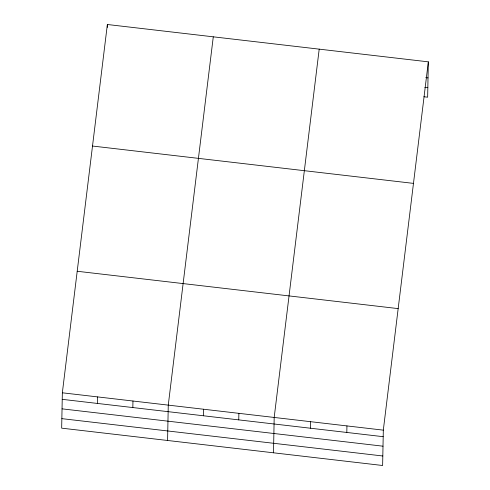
<?xml version="1.0" encoding="UTF-8"?>
<svg xmlns="http://www.w3.org/2000/svg" width="490" height="490" viewBox="0 0 490 490"><rect width="100%" height="100%" fill="white"/><g stroke="black" fill="none" stroke-linecap="round" stroke-linejoin="round"><path stroke-width="0.73" d="M62.346 392.802L61.673 428.156L382.635 465.5L383.315 430.147L428.327 61.844L107.365 24.5L62.346 392.802L383.315 430.147M97.528 403.448L97.657 396.906M107.31 27.409L107.365 24.5M132.833 407.558L132.962 401.016M167.586 440.479L168.266 405.126L213.285 36.824M203.448 415.771L203.577 409.23M238.753 419.881L238.881 413.34M273.506 452.803L274.186 417.449L319.204 49.147M310.44 428.223L310.562 421.682M346.816 432.456L346.938 425.914M428.327 61.844L427.654 97.198L423.862 96.757M425.749 77.628L428.021 77.892M424.805 87.336L427.831 87.692M92.506 146.038L413.474 183.382M77.206 271.264L398.168 308.608M62.224 399.344L383.192 436.688M62.04 408.85L383.009 446.194M61.85 418.644L382.819 455.994"/></g></svg>
